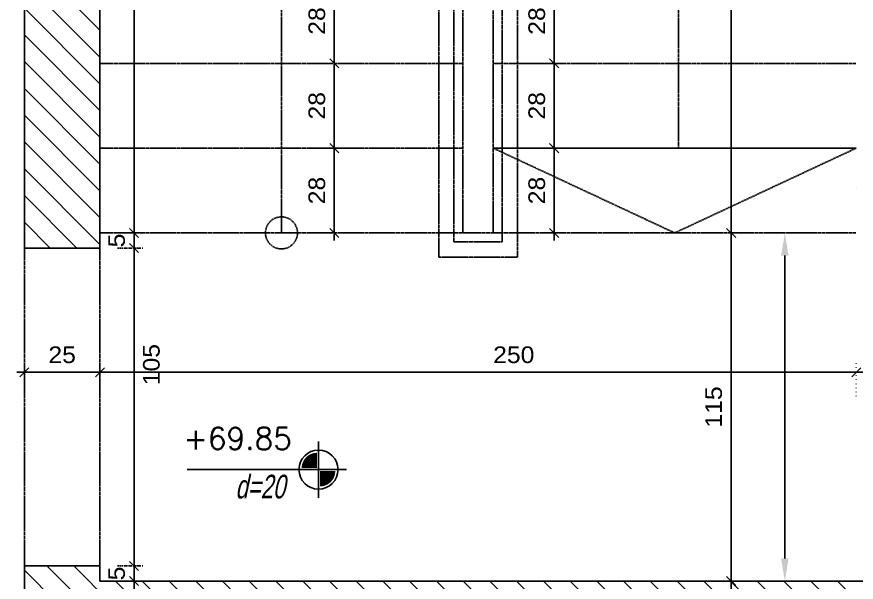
# Model space of a CAD drawing. Header units: centimetres. Extents: x 20560 to 58392, y -11023 to 7736.
# Drawn here: x 57217.5 to 57495, y -7695.6 to -7508.9 of the extents above; entities that cross this region are included whole.
import ezdxf
from ezdxf.enums import TextEntityAlignment as Align

# ---------------------------------------------------------------- set-up
doc = ezdxf.new("R2010")
doc.units = ezdxf.units.CM
doc.header["$LTSCALE"] = 0.5
doc.header["$MEASUREMENT"] = 0
for name, pattern in [('DASHED2', [0.375, 0.25, -0.125]), ('DOT', [0.25, 0, -0.25]), ('Hidden', [0.714375, 0.47625, -0.238125])]:
    doc.linetypes.add(name, pattern=pattern)
doc.layers.get('DEFPOINTS').update_dxf_attribs({"color": 1})
for name, color, linetype, transparency in [('BEAM', 3, 'Continuous', 0.5), ('ENG_beton nifsak', 4, 'Continuous', 0.5), ('ENG_beton ole', 3, 'DASHED2', 0.5)]:
    doc.layers.add(name, color=color, linetype=linetype, transparency=transparency)
for name, color, linetype in [('D7', 2, 'Continuous'), ('DIM', 2, 'Continuous'), ('HATCH', 9, 'Continuous'), ('V', 1, 'Continuous'), ('WALL-10', 2, 'Continuous')]:
    doc.layers.add(name, color=color, linetype=linetype)
doc.styles.add('AA', font='HEBTXT', dxfattribs={"width": 0.7, "oblique": 12})
doc.styles.add('DIM', font='DIMHEB', dxfattribs={"width": 0.7})
doc.styles.add('hebtxt', font='hebtxt-weld.shx', dxfattribs={"width": 1.11})
doc.styles.add('ROMANS', font='romans')
doc.dimstyles.new('25', dxfattribs={"dimtxt": 5.5, "dimasz": 3, "dimexe": 3, "dimexo": 6, "dimgap": 3, "dimtad": 1, "dimdec": 0, "dimrnd": 0.5, "dimtxsty": 'hebtxt', "dimblk1": 'OBLIQUE', "dimblk2": 'OBLIQUE', "dimsah": 1, "dimcen": 1, "dimdle": 2.5, "dimclre": 9, "dimclrt": 3, "dimazin": 3, "dimtfac": 1, "dimtdec": 0, "dimtix": 1, "dimtmove": 2, "dimatfit": 3, "dimldrblk": 'OBLIQUE'})
doc.dimstyles.new('st-50', dxfattribs={"dimtxt": 0.01, "dimasz": 7.5, "dimexe": 5, "dimexo": 5, "dimgap": 0, "dimtad": 1, "dimdec": 1, "dimrnd": 1, "dimtxsty": 'DIM', "dimcen": 0.1, "dimdle": 10, "dimazin": 3, "dimtfac": 1, "dimtdec": 1, "dimtix": 1, "dimtmove": 2, "dimatfit": 0})

# ---------------------------------------------------------------- blocks, each defined once
blk = doc.blocks.new('_OBLIQUE')
at = {"color": 0, "linetype": 'ByBlock'}
blk.add_line((-0.5, -0.5), (0.5, 0.5), dxfattribs=at)
blk = doc.blocks.new('*D4757')
at = {"layer": 'DEFPOINTS', "color": 0, "ltscale": 10, "transparency": 16777216}
for p in [(57448.15, -7580.24, 0), (57446.37, -7695.25, 0), (57453.67, -7695.25)]:
    blk.add_point(p, dxfattribs=at)
at = {"layer": 'DIM', "color": 0, "lineweight": -2, "ltscale": 10, "transparency": 16777216}
blk.add_line((57453.67, -7577.74), (57453.67, -7697.75), dxfattribs=at)
at = {"layer": 'DIM', "color": 9, "linetype": 'DOT', "lineweight": -2, "ltscale": 10, "transparency": 16777216}
for p, q in [((57454.15, -7580.24), (57456.67, -7580.24)), ((57452.37, -7695.25), (57456.67, -7695.25))]:
    blk.add_line(p, q, dxfattribs=at)
at = {"layer": 'DIM', "color": 0, "lineweight": -2, "ltscale": 10, "transparency": 16777216, "xscale": 3, "yscale": 3, "zscale": 3}
for p, rotation in [((57453.67, -7580.24), 90), ((57453.67, -7695.25), 270)]:
    blk.add_blockref('_OBLIQUE', p, dxfattribs=dict(at, rotation=rotation))
at = {"layer": 'DIM', "color": 3, "ltscale": 10, "transparency": 16777216, "insert": (57447.92, -7637.74), "char_height": 5.5, "attachment_point": 5, "rotation": 90, "style": 'hebtxt'}
blk.add_mtext('\\A1;115', dxfattribs=at)
blk = doc.blocks.new('*D4759')
at = {"layer": 'DEFPOINTS', "color": 0, "ltscale": 10, "transparency": 16777216}
for p in [(57471.15, -7695.25), (57453.67, -7720.25), (57457.91, -7720.25)]:
    blk.add_point(p, dxfattribs=at)
at = {"layer": 'DIM', "color": 0, "lineweight": -2, "ltscale": 10, "transparency": 16777216}
blk.add_line((57453.67, -7692.75), (57453.67, -7722.75), dxfattribs=at)
at = {"layer": 'DIM', "color": 9, "linetype": 'DOT', "lineweight": -2, "ltscale": 10, "transparency": 16777216}
for p, q in [((57465.15, -7695.25), (57450.67, -7695.25)), ((57451.91, -7720.25), (57450.67, -7720.25))]:
    blk.add_line(p, q, dxfattribs=at)
at = {"layer": 'DIM', "color": 0, "lineweight": -2, "ltscale": 10, "transparency": 16777216, "xscale": 3, "yscale": 3, "zscale": 3}
for p, rotation in [((57453.67, -7695.25), 90), ((57453.67, -7720.25), 270)]:
    blk.add_blockref('_OBLIQUE', p, dxfattribs=dict(at, rotation=rotation))
at = {"layer": 'DIM', "color": 3, "ltscale": 10, "transparency": 16777216, "insert": (57447.92, -7707.75), "char_height": 5.5, "attachment_point": 5, "rotation": 90, "style": 'hebtxt'}
blk.add_mtext('\\A1;25', dxfattribs=at)
blk = doc.blocks.new('*D4760')
at = {"layer": 'DEFPOINTS', "color": 0, "ltscale": 10, "transparency": 16777216}
for p in [(57245.02, -7585.24), (57245.02, -7690.24), (57256.29, -7690.24)]:
    blk.add_point(p, dxfattribs=at)
at = {"layer": 'DIM', "color": 0, "lineweight": -2, "ltscale": 10, "transparency": 16777216}
blk.add_line((57256.29, -7582.74), (57256.29, -7692.74), dxfattribs=at)
at = {"layer": 'DIM', "color": 9, "linetype": 'DOT', "lineweight": -2, "ltscale": 10, "transparency": 16777216}
for p, q in [((57251.02, -7585.24), (57259.29, -7585.24)), ((57251.02, -7690.24), (57259.29, -7690.24))]:
    blk.add_line(p, q, dxfattribs=at)
at = {"layer": 'DIM', "color": 0, "lineweight": -2, "ltscale": 10, "transparency": 16777216, "xscale": 3, "yscale": 3, "zscale": 3}
for p, rotation in [((57256.29, -7585.24), 90), ((57256.29, -7690.24), 270)]:
    blk.add_blockref('_OBLIQUE', p, dxfattribs=dict(at, rotation=rotation))
at = {"layer": 'DIM', "color": 3, "ltscale": 10, "transparency": 16777216, "insert": (57262.04, -7623.75), "char_height": 5.5, "attachment_point": 5, "rotation": 90, "style": 'hebtxt'}
blk.add_mtext('\\A1;105', dxfattribs=at)
blk = doc.blocks.new('*D4763')
at = {"layer": 'DEFPOINTS', "color": 0, "ltscale": 10, "transparency": 16777216}
for p in [(57245.02, -7621.33, 0), (57245.02, -7626.27), (57495.02, -7640.21, 0)]:
    blk.add_point(p, dxfattribs=at)
at = {"layer": 'DIM', "color": 9, "linetype": 'DOT', "lineweight": -2, "ltscale": 10, "transparency": 16777216}
for p, q in [((57495.02, -7634.21), (57495.02, -7623.27)), ((57245.02, -7627.33), (57245.02, -7629.27))]:
    blk.add_line(p, q, dxfattribs=at)
at = {"layer": 'DIM', "color": 0, "lineweight": -2, "ltscale": 10, "transparency": 16777216}
blk.add_line((57497.52, -7626.27), (57242.52, -7626.27), dxfattribs=at)
at = {"layer": 'DIM', "color": 0, "lineweight": -2, "ltscale": 10, "transparency": 16777216, "xscale": 3, "yscale": 3, "zscale": 3, "rotation": 180}
blk.add_blockref('_OBLIQUE', (57245.02, -7626.27), dxfattribs=at)
at = {"layer": 'DIM', "color": 0, "lineweight": -2, "ltscale": 10, "transparency": 16777216, "xscale": 3, "yscale": 3, "zscale": 3}
blk.add_blockref('_OBLIQUE', (57495.02, -7626.27), dxfattribs=at)
at = {"layer": 'DIM', "color": 3, "ltscale": 10, "transparency": 16777216, "insert": (57381.82, -7620.52), "char_height": 5.5, "attachment_point": 5, "style": 'hebtxt'}
blk.add_mtext('\\A1;250', dxfattribs=at)
blk = doc.blocks.new('*D4764')
at = {"layer": 'DEFPOINTS', "color": 0, "ltscale": 10, "transparency": 16777216}
for p in [(57220.02, -7621.33, 0), (57245.02, -7621.33, 0), (57220.02, -7626.27)]:
    blk.add_point(p, dxfattribs=at)
at = {"layer": 'DIM', "color": 0, "lineweight": -2, "ltscale": 10, "transparency": 16777216}
blk.add_line((57247.52, -7626.27), (57217.52, -7626.27), dxfattribs=at)
at = {"layer": 'DIM', "color": 9, "linetype": 'DOT', "lineweight": -2, "ltscale": 10, "transparency": 16777216}
for p, q in [((57220.02, -7627.33), (57220.02, -7629.27)), ((57245.02, -7627.33), (57245.02, -7629.27))]:
    blk.add_line(p, q, dxfattribs=at)
at = {"layer": 'DIM', "color": 0, "lineweight": -2, "ltscale": 10, "transparency": 16777216, "xscale": 3, "yscale": 3, "zscale": 3, "rotation": 180}
blk.add_blockref('_OBLIQUE', (57220.02, -7626.27), dxfattribs=at)
at = {"layer": 'DIM', "color": 0, "lineweight": -2, "ltscale": 10, "transparency": 16777216, "xscale": 3, "yscale": 3, "zscale": 3}
blk.add_blockref('_OBLIQUE', (57245.02, -7626.27), dxfattribs=at)
at = {"layer": 'DIM', "color": 3, "ltscale": 10, "transparency": 16777216, "insert": (57232.52, -7620.52), "char_height": 5.5, "attachment_point": 5, "style": 'hebtxt'}
blk.add_mtext('\\A1;25', dxfattribs=at)
blk = doc.blocks.new('*D4765')
at = {"layer": 'DEFPOINTS', "color": 0, "ltscale": 10, "transparency": 16777216}
for p in [(57383.02, -7524.24, 0), (57395.18, -7524.24), (57383.02, -7552.24)]:
    blk.add_point(p, dxfattribs=at)
at = {"layer": 'DIM', "color": 0, "lineweight": -2, "ltscale": 10, "transparency": 16777216}
blk.add_line((57395.18, -7554.74), (57395.18, -7521.74), dxfattribs=at)
at = {"layer": 'DIM', "color": 9, "linetype": 'DOT', "lineweight": -2, "ltscale": 10, "transparency": 16777216}
for p, q in [((57389.02, -7524.24), (57398.18, -7524.24)), ((57389.02, -7552.24), (57398.18, -7552.24))]:
    blk.add_line(p, q, dxfattribs=at)
at = {"layer": 'DIM', "color": 0, "lineweight": -2, "ltscale": 10, "transparency": 16777216, "xscale": 3, "yscale": 3, "zscale": 3}
for p, rotation in [((57395.18, -7524.24), 90), ((57395.18, -7552.24), 270)]:
    blk.add_blockref('_OBLIQUE', p, dxfattribs=dict(at, rotation=rotation))
at = {"layer": 'DIM', "color": 3, "ltscale": 10, "transparency": 16777216, "insert": (57389.43, -7538.24), "char_height": 5.5, "attachment_point": 5, "rotation": 90, "style": 'hebtxt'}
blk.add_mtext('\\A1;28', dxfattribs=at)
blk = doc.blocks.new('*D4766')
at = {"layer": 'DEFPOINTS', "color": 0, "ltscale": 10, "transparency": 16777216}
for p in [(57383.02, -7496.24), (57395.18, -7496.24), (57383.02, -7524.24)]:
    blk.add_point(p, dxfattribs=at)
at = {"layer": 'DIM', "color": 0, "lineweight": -2, "ltscale": 10, "transparency": 16777216}
blk.add_line((57395.18, -7526.74), (57395.18, -7493.74), dxfattribs=at)
at = {"layer": 'DIM', "color": 9, "linetype": 'DOT', "lineweight": -2, "ltscale": 10, "transparency": 16777216}
for p, q in [((57389.02, -7496.24), (57398.18, -7496.24)), ((57389.02, -7524.24), (57398.18, -7524.24))]:
    blk.add_line(p, q, dxfattribs=at)
at = {"layer": 'DIM', "color": 0, "lineweight": -2, "ltscale": 10, "transparency": 16777216, "xscale": 3, "yscale": 3, "zscale": 3}
for p, rotation in [((57395.18, -7496.24), 90), ((57395.18, -7524.24), 270)]:
    blk.add_blockref('_OBLIQUE', p, dxfattribs=dict(at, rotation=rotation))
at = {"layer": 'DIM', "color": 3, "ltscale": 10, "transparency": 16777216, "insert": (57389.43, -7510.24), "char_height": 5.5, "attachment_point": 5, "rotation": 90, "style": 'hebtxt'}
blk.add_mtext('\\A1;28', dxfattribs=at)
blk = doc.blocks.new('*D4773')
at = {"layer": 'DEFPOINTS', "color": 0, "ltscale": 10, "transparency": 16777216}
for p in [(57310.32, -7524.24, 0), (57322.48, -7524.24), (57310.32, -7552.24)]:
    blk.add_point(p, dxfattribs=at)
at = {"layer": 'DIM', "color": 0, "lineweight": -2, "ltscale": 10, "transparency": 16777216}
blk.add_line((57322.48, -7554.74), (57322.48, -7521.74), dxfattribs=at)
at = {"layer": 'DIM', "color": 9, "linetype": 'DOT', "lineweight": -2, "ltscale": 10, "transparency": 16777216}
for p, q in [((57316.32, -7524.24), (57325.48, -7524.24)), ((57316.32, -7552.24), (57325.48, -7552.24))]:
    blk.add_line(p, q, dxfattribs=at)
at = {"layer": 'DIM', "color": 0, "lineweight": -2, "ltscale": 10, "transparency": 16777216, "xscale": 3, "yscale": 3, "zscale": 3}
for p, rotation in [((57322.48, -7524.24), 90), ((57322.48, -7552.24), 270)]:
    blk.add_blockref('_OBLIQUE', p, dxfattribs=dict(at, rotation=rotation))
at = {"layer": 'DIM', "color": 3, "ltscale": 10, "transparency": 16777216, "insert": (57316.73, -7538.24), "char_height": 5.5, "attachment_point": 5, "rotation": 90, "style": 'hebtxt'}
blk.add_mtext('\\A1;28', dxfattribs=at)
blk = doc.blocks.new('*D4774')
at = {"layer": 'DEFPOINTS', "color": 0, "ltscale": 10, "transparency": 16777216}
for p in [(57310.32, -7496.24), (57322.48, -7496.24), (57310.32, -7524.24)]:
    blk.add_point(p, dxfattribs=at)
at = {"layer": 'DIM', "color": 0, "lineweight": -2, "ltscale": 10, "transparency": 16777216}
blk.add_line((57322.48, -7526.74), (57322.48, -7493.74), dxfattribs=at)
at = {"layer": 'DIM', "color": 9, "linetype": 'DOT', "lineweight": -2, "ltscale": 10, "transparency": 16777216}
for p, q in [((57316.32, -7496.24), (57325.48, -7496.24)), ((57316.32, -7524.24), (57325.48, -7524.24))]:
    blk.add_line(p, q, dxfattribs=at)
at = {"layer": 'DIM', "color": 0, "lineweight": -2, "ltscale": 10, "transparency": 16777216, "xscale": 3, "yscale": 3, "zscale": 3}
for p, rotation in [((57322.48, -7496.24), 90), ((57322.48, -7524.24), 270)]:
    blk.add_blockref('_OBLIQUE', p, dxfattribs=dict(at, rotation=rotation))
at = {"layer": 'DIM', "color": 3, "ltscale": 10, "transparency": 16777216, "insert": (57316.73, -7510.24), "char_height": 5.5, "attachment_point": 5, "rotation": 90, "style": 'hebtxt'}
blk.add_mtext('\\A1;28', dxfattribs=at)
blk = doc.blocks.new('*D4786')
at = {"layer": 'DEFPOINTS', "color": 0, "ltscale": 10, "transparency": 16777216}
for p in [(57245.02, -7695.24, 0), (57249.39, -7720.24, 0), (57256.29, -7720.24)]:
    blk.add_point(p, dxfattribs=at)
at = {"layer": 'DIM', "color": 0, "lineweight": -2, "ltscale": 10, "transparency": 16777216}
blk.add_line((57256.29, -7692.74), (57256.29, -7722.74), dxfattribs=at)
at = {"layer": 'DIM', "color": 9, "linetype": 'DOT', "lineweight": -2, "ltscale": 10, "transparency": 16777216}
for p, q in [((57251.02, -7695.24), (57259.29, -7695.24)), ((57255.39, -7720.24), (57259.29, -7720.24))]:
    blk.add_line(p, q, dxfattribs=at)
at = {"layer": 'DIM', "color": 0, "lineweight": -2, "ltscale": 10, "transparency": 16777216, "xscale": 3, "yscale": 3, "zscale": 3}
for p, rotation in [((57256.29, -7695.24), 90), ((57256.29, -7720.24), 270)]:
    blk.add_blockref('_OBLIQUE', p, dxfattribs=dict(at, rotation=rotation))
at = {"layer": 'DIM', "color": 3, "ltscale": 10, "transparency": 16777216, "insert": (57250.54, -7707.74), "char_height": 5.5, "attachment_point": 5, "rotation": 90, "style": 'hebtxt'}
blk.add_mtext('\\A1;25', dxfattribs=at)
blk = doc.blocks.new('*D4787')
at = {"layer": 'DEFPOINTS', "color": 0, "ltscale": 10, "transparency": 16777216}
for p in [(57545.02, -7626.27), (57545.02, -7634.21, 0), (57495.02, -7640.21, 0)]:
    blk.add_point(p, dxfattribs=at)
at = {"layer": 'DIM', "color": 9, "linetype": 'DOT', "lineweight": -2, "ltscale": 10, "transparency": 16777216}
for p, q in [((57495.02, -7634.21), (57495.02, -7623.27)), ((57545.02, -7628.21), (57545.02, -7623.27))]:
    blk.add_line(p, q, dxfattribs=at)
at = {"layer": 'DIM', "color": 0, "lineweight": -2, "ltscale": 10, "transparency": 16777216}
blk.add_line((57492.52, -7626.27), (57547.52, -7626.27), dxfattribs=at)
at = {"layer": 'DIM', "color": 0, "lineweight": -2, "ltscale": 10, "transparency": 16777216, "xscale": 3, "yscale": 3, "zscale": 3, "rotation": 180}
blk.add_blockref('_OBLIQUE', (57495.02, -7626.27), dxfattribs=at)
at = {"layer": 'DIM', "color": 0, "lineweight": -2, "ltscale": 10, "transparency": 16777216, "xscale": 3, "yscale": 3, "zscale": 3}
blk.add_blockref('_OBLIQUE', (57545.02, -7626.27), dxfattribs=at)
at = {"layer": 'DIM', "color": 3, "ltscale": 10, "transparency": 16777216, "insert": (57520.02, -7620.52), "char_height": 5.5, "attachment_point": 5, "style": 'hebtxt'}
blk.add_mtext('\\A1;50', dxfattribs=at)
blk = doc.blocks.new('PL')
at = {"linetype": 'ByBlock'}
for p, q in [((0, -0.2583), (0, 0.2583)), ((-0.2583, 0), (1.2044, 0))]:
    blk.add_line(p, q, dxfattribs=at)
at = {"color": 4, "const_width": 0.1404}
for points in [[(-0.014, 0.084, 0.414214), (-0.084, 0.014, 1)], [(0.014, -0.084, 0.414214), (0.084, -0.014, 1)]]:
    blk.add_lwpolyline(points, format="xyb", dxfattribs=at)
at = {"linetype": 'ByBlock'}
blk.add_circle((0, 0), 0.1793, dxfattribs=at)
at = {"style": 'ROMANS'}
blk.add_attdef('LEVEL', text='', height=0.2, dxfattribs=at).set_placement((0.6976, 0.1567), align=Align.MIDDLE)
blk = doc.blocks.new('*D4788')
at = {"layer": 'DEFPOINTS', "color": 0, "ltscale": 10, "transparency": 16777216}
for p in [(57272.52, -7328.25, 0), (57245.02, -7580.24, 0), (57256.29, -7580.24)]:
    blk.add_point(p, dxfattribs=at)
at = {"layer": 'DIM', "color": 0, "lineweight": -2, "ltscale": 10, "transparency": 16777216}
blk.add_line((57256.29, -7325.75), (57256.29, -7582.74), dxfattribs=at)
at = {"layer": 'DIM', "color": 9, "linetype": 'DOT', "lineweight": -2, "ltscale": 10, "transparency": 16777216}
for p, q in [((57266.52, -7328.25), (57253.29, -7328.25)), ((57251.02, -7580.24), (57259.29, -7580.24))]:
    blk.add_line(p, q, dxfattribs=at)
at = {"layer": 'DIM', "color": 0, "lineweight": -2, "ltscale": 10, "transparency": 16777216, "xscale": 3, "yscale": 3, "zscale": 3}
for p, rotation in [((57256.29, -7328.25), 90), ((57256.29, -7580.24), 270)]:
    blk.add_blockref('_OBLIQUE', p, dxfattribs=dict(at, rotation=rotation))
at = {"layer": 'DIM', "color": 3, "ltscale": 10, "transparency": 16777216, "insert": (57250.54, -7454.24), "char_height": 5.5, "attachment_point": 5, "rotation": 90, "style": 'hebtxt'}
blk.add_mtext('\\A1;9x28=252', dxfattribs=at)
blk = doc.blocks.new('*D4794')
at = {"layer": 'DEFPOINTS', "color": 0, "ltscale": 10, "transparency": 16777216}
for p in [(57453.67, -7328.24), (57495.02, -7328.24, 0), (57443.17, -7580.24, 0)]:
    blk.add_point(p, dxfattribs=at)
at = {"layer": 'DIM', "color": 0, "lineweight": -2, "ltscale": 10, "transparency": 16777216}
blk.add_line((57453.67, -7582.74), (57453.67, -7325.74), dxfattribs=at)
at = {"layer": 'DIM', "color": 9, "linetype": 'DOT', "lineweight": -2, "ltscale": 10, "transparency": 16777216}
for p, q in [((57489.02, -7328.24), (57450.67, -7328.24)), ((57449.17, -7580.24), (57456.67, -7580.24))]:
    blk.add_line(p, q, dxfattribs=at)
at = {"layer": 'DIM', "color": 0, "lineweight": -2, "ltscale": 10, "transparency": 16777216, "xscale": 3, "yscale": 3, "zscale": 3}
for p, rotation in [((57453.67, -7328.24), 90), ((57453.67, -7580.24), 270)]:
    blk.add_blockref('_OBLIQUE', p, dxfattribs=dict(at, rotation=rotation))
at = {"layer": 'DIM', "color": 3, "ltscale": 10, "transparency": 16777216, "insert": (57447.92, -7454.24), "char_height": 5.5, "attachment_point": 5, "rotation": 90, "style": 'hebtxt'}
blk.add_mtext('\\A1;9x28=252', dxfattribs=at)
blk = doc.blocks.new('*D4795')
at = {"layer": 'DEFPOINTS', "color": 0, "ltscale": 5, "transparency": 16777216}
for p in [(57310.32, -7552.24, 0), (57319.92, -7580.24, 0), (57322.48, -7580.24)]:
    blk.add_point(p, dxfattribs=at)
at = {"layer": 'DIM', "color": 0, "lineweight": -2, "ltscale": 5, "transparency": 16777216}
blk.add_line((57322.48, -7549.74), (57322.48, -7582.74), dxfattribs=at)
at = {"layer": 'DIM', "color": 9, "linetype": 'DOT', "lineweight": -2, "ltscale": 5, "transparency": 16777216}
for p, q in [((57316.32, -7552.24), (57325.48, -7552.24)), ((57325.92, -7580.24), (57325.48, -7580.24))]:
    blk.add_line(p, q, dxfattribs=at)
at = {"layer": 'DIM', "color": 0, "lineweight": -2, "ltscale": 5, "transparency": 16777216, "xscale": 3, "yscale": 3, "zscale": 3}
for p, rotation in [((57322.48, -7552.24), 90), ((57322.48, -7580.24), 270)]:
    blk.add_blockref('_OBLIQUE', p, dxfattribs=dict(at, rotation=rotation))
at = {"layer": 'DIM', "color": 3, "ltscale": 5, "transparency": 16777216, "insert": (57316.73, -7566.24), "char_height": 5.5, "attachment_point": 5, "rotation": 90, "style": 'hebtxt'}
blk.add_mtext('\\A1;28', dxfattribs=at)
blk = doc.blocks.new('*D4789')
at = {"layer": 'DEFPOINTS', "color": 0, "ltscale": 5, "transparency": 16777216}
for p in [(57383.02, -7552.24, 0), (57395.18, -7580.24, 0), (57395.18, -7580.24)]:
    blk.add_point(p, dxfattribs=at)
at = {"layer": 'DIM', "color": 0, "lineweight": -2, "ltscale": 5, "transparency": 16777216}
blk.add_line((57395.18, -7549.74), (57395.18, -7582.74), dxfattribs=at)
at = {"layer": 'DIM', "color": 9, "linetype": 'DOT', "lineweight": -2, "ltscale": 5, "transparency": 16777216}
for p, q in [((57389.02, -7552.24), (57398.18, -7552.24)), ((57389.18, -7580.24), (57392.18, -7580.24))]:
    blk.add_line(p, q, dxfattribs=at)
at = {"layer": 'DIM', "color": 0, "lineweight": -2, "ltscale": 5, "transparency": 16777216, "xscale": 3, "yscale": 3, "zscale": 3}
for p, rotation in [((57395.18, -7552.24), 90), ((57395.18, -7580.24), 270)]:
    blk.add_blockref('_OBLIQUE', p, dxfattribs=dict(at, rotation=rotation))
at = {"layer": 'DIM', "color": 3, "ltscale": 5, "transparency": 16777216, "insert": (57389.43, -7566.24), "char_height": 5.5, "attachment_point": 5, "rotation": 90, "style": 'hebtxt'}
blk.add_mtext('\\A1;28', dxfattribs=at)
blk = doc.blocks.new('*D4791')
at = {"layer": 'DEFPOINTS', "color": 0, "ltscale": 10, "transparency": 16777216}
for p in [(57465.72, -7580.24), (57449.41, -7695.24), (57471.42, -7695.24)]:
    blk.add_point(p, dxfattribs=at)
at = {"layer": 'DIM', "color": 0, "linetype": 'DOT', "lineweight": -2, "ltscale": 10, "transparency": 16777216}
for p, q in [((57470.72, -7580.24), (57476.42, -7580.24)), ((57454.41, -7695.24), (57476.42, -7695.24))]:
    blk.add_line(p, q, dxfattribs=at)
at = {"layer": 'DIM', "color": 0, "lineweight": -2, "ltscale": 10, "transparency": 16777216}
blk.add_line((57471.42, -7587.74), (57471.42, -7687.74), dxfattribs=at)
at = {"layer": 'DIM', "color": 0, "ltscale": 10, "transparency": 16777216}
for points in [[(57470.17, -7587.74), (57472.67, -7587.74), (57471.42, -7580.24)], [(57470.17, -7687.74), (57472.67, -7687.74), (57471.42, -7695.24)]]:
    blk.add_solid(points, dxfattribs=at)
at = {"layer": 'DIM', "color": 0, "ltscale": 10, "transparency": 16777216, "insert": (57471.41, -7637.74), "char_height": 0.01, "attachment_point": 5, "rotation": 90, "style": 'DIM'}
blk.add_mtext('\\A1;115', dxfattribs=at)
blk = doc.blocks.new('*D4792')
at = {"layer": 'DEFPOINTS', "color": 0, "ltscale": 5, "transparency": 16777216}
for p in [(57245.02, -7690.24), (57256.29, -7695.24, 0), (57256.29, -7695.24)]:
    blk.add_point(p, dxfattribs=at)
at = {"layer": 'DIM', "color": 0, "lineweight": -2, "ltscale": 5, "transparency": 16777216}
for p, q in [((57256.29, -7690.24), (57256.29, -7687.24)), ((57256.29, -7690.24), (57256.29, -7695.24)), ((57256.29, -7695.24), (57256.29, -7698.24))]:
    blk.add_line(p, q, dxfattribs=at)
at = {"layer": 'DIM', "color": 9, "linetype": 'DOT', "lineweight": -2, "ltscale": 5, "transparency": 16777216}
for p, q in [((57251.02, -7690.24), (57259.29, -7690.24)), ((57262.29, -7695.24), (57259.29, -7695.24))]:
    blk.add_line(p, q, dxfattribs=at)
at = {"layer": 'DIM', "color": 0, "lineweight": -2, "ltscale": 5, "transparency": 16777216, "xscale": 3, "yscale": 3, "zscale": 3}
for p, rotation in [((57256.29, -7690.24), 270), ((57256.29, -7695.24), 90)]:
    blk.add_blockref('_OBLIQUE', p, dxfattribs=dict(at, rotation=rotation))
at = {"layer": 'DIM', "color": 3, "ltscale": 5, "transparency": 16777216, "insert": (57250.54, -7692.74), "char_height": 5.5, "attachment_point": 5, "rotation": 90, "style": 'hebtxt'}
blk.add_mtext('\\A1;5', dxfattribs=at)
blk = doc.blocks.new('*D4793')
at = {"layer": 'DEFPOINTS', "color": 0, "ltscale": 5, "transparency": 16777216}
for p in [(57245.02, -7580.24, 0), (57256.29, -7580.24), (57245.02, -7585.24)]:
    blk.add_point(p, dxfattribs=at)
at = {"layer": 'DIM', "color": 0, "lineweight": -2, "ltscale": 5, "transparency": 16777216}
for p, q in [((57256.29, -7580.24), (57256.29, -7577.24)), ((57256.29, -7585.24), (57256.29, -7580.24)), ((57256.29, -7585.24), (57256.29, -7588.24))]:
    blk.add_line(p, q, dxfattribs=at)
at = {"layer": 'DIM', "color": 9, "linetype": 'DOT', "lineweight": -2, "ltscale": 5, "transparency": 16777216}
for p, q in [((57251.02, -7580.24), (57259.29, -7580.24)), ((57251.02, -7585.24), (57259.29, -7585.24))]:
    blk.add_line(p, q, dxfattribs=at)
at = {"layer": 'DIM', "color": 0, "lineweight": -2, "ltscale": 5, "transparency": 16777216, "xscale": 3, "yscale": 3, "zscale": 3}
for p, rotation in [((57256.29, -7580.24), 270), ((57256.29, -7585.24), 90)]:
    blk.add_blockref('_OBLIQUE', p, dxfattribs=dict(at, rotation=rotation))
at = {"layer": 'DIM', "color": 3, "ltscale": 5, "transparency": 16777216, "insert": (57250.54, -7582.74), "char_height": 5.5, "attachment_point": 5, "rotation": 90, "style": 'hebtxt'}
blk.add_mtext('\\A1;5', dxfattribs=at)

msp = doc.modelspace()

# ---------------------------------------------------------------- hatches: boundary and pattern name
at = {"layer": 'HATCH', "linetype": 'Continuous', "transparency": 33554559}
h = msp.add_hatch(dxfattribs=at)
h.set_pattern_fill('ANSI31', color=256, scale=50, angle=450)
h.set_pattern_definition([(135, (119383.7003, -13313.2686), (-4.4194174, -4.4194174), [])])
h.paths.add_polyline_path([(57545.019, -7695.24), (57245.019, -7695.24), (57245.019, -7690.24), (57220.019, -7690.24), (57220.019, -7695.24), (57220.019, -7720.24), (57570.019, -7720.24), (57570.019, -7188.24), (57545.019, -7188.24), (57220.019, -7188.24), (57220.019, -7585.24), (57245.019, -7585.24), (57245.019, -7213.24), (57545.019, -7213.24)])

# ---------------------------------------------------------------- linework, layer by layer
at = {"layer": 'BEAM', "color": 3, "linetype": 'Hidden'}
for points in [[(57220.019, -7585.24), (57220.019, -7690.24)], [(57220.019, -7585.24), (57220.019, -7690.24)], [(57220.019, -7585.24), (57220.019, -7690.24)], [(57245.019, -7585.24), (57245.019, -7690.24)], [(57245.019, -7585.24), (57245.019, -7690.24)], [(57245.019, -7590.24), (57245.019, -7690.24)]]:
    msp.add_lwpolyline(points, dxfattribs=at)
at = {"layer": 'ENG_beton nifsak', "ltscale": 50}
msp.add_lwpolyline([(57545.019, -7188.24), (57220.019, -7188.24), (57220.019, -7585.24), (57245.019, -7585.24), (57245.019, -7213.24), (57545.019, -7213.24), (57545.019, -7695.24), (57245.019, -7695.24), (57245.019, -7690.24), (57220.019, -7690.24), (57220.019, -7695.24), (57220.019, -7720.24), (57570.019, -7720.24), (57570.019, -7188.24)], close=True, dxfattribs=at)
at = {"layer": 'ENG_beton ole', "ltscale": 50}
msp.add_lwpolyline([(57545.019, -7188.24), (57220.019, -7188.24), (57220.019, -7585.24), (57245.019, -7585.24), (57245.019, -7213.24), (57545.019, -7213.24), (57545.019, -7695.24), (57245.019, -7695.24), (57245.019, -7690.24), (57220.019, -7690.24), (57220.019, -7695.24), (57220.019, -7720.24), (57570.019, -7720.24), (57570.019, -7188.24)], close=True, dxfattribs=at)
at = {"layer": 'V', "linetype": 'Hidden'}
for p, q in [((57305.019, -7580.24), (57305.019, -7328.24)), ((57436.269, -7552.24), (57436.269, -7328.24)), ((57245.019, -7524.24), (57365.019, -7524.24)), ((57375.019, -7524.24), (57495.019, -7524.24)), ((57245.019, -7552.24), (57365.019, -7552.24)), ((57495.019, -7552.24), (57375.019, -7552.24)), ((57375.019, -7552.24), (57495.019, -7552.24)), ((57245.019, -7580.24, 0), (57365.019, -7580.24, 0)), ((57375.019, -7580.24, 0), (57495.019, -7580.24, 0))]:
    msp.add_line(p, q, dxfattribs=at)
for points in [[(57383.019, -7320.24), (57357.019, -7320.24), (57357.019, -7588.24), (57383.019, -7588.24)], [(57378.019, -7325.24), (57362.019, -7325.24), (57362.019, -7583.24), (57378.019, -7583.24)]]:
    msp.add_lwpolyline(points, close=True, dxfattribs=at)
for points in [[(57375.019, -7328.24), (57375.019, -7580.24), (57365.019, -7580.24), (57365.019, -7328.24)], [(57495.019, -7552.24), (57435.019, -7580.24), (57375.019, -7552.24)]]:
    msp.add_lwpolyline(points, dxfattribs=at)
msp.add_circle((57305.019, -7580.24, 0), 5.299, dxfattribs=at)
at = {"layer": 'WALL-10', "elevation": 0}
msp.add_lwpolyline([(57495.019, -7565.245), (57495.019, -7565.245), (57495.019, -7565.245)], dxfattribs=at)

# ---------------------------------------------------------------- block references
at = {"layer": 'D7'}
ref = msp.add_blockref('PL', (57317.254, -7658.423), dxfattribs=dict(at, xscale=36, yscale=36, zscale=36, rotation=180))
ref.add_attrib('LEVEL', '+69.85', dxfattribs={"layer": '0', "height": 7.2, "style": 'ROMANS'}).set_placement((57290.56, -7648.15), align=Align.MIDDLE)

# ---------------------------------------------------------------- texts
at = {"layer": 'D7', "style": 'AA', "oblique": 12, "width": 0.7}
msp.add_text('d=20', height=7.8, dxfattribs=at).set_placement((57289.776, -7667.934))

# ---------------------------------------------------------------- dimensions: what is measured, and where the dimension line sits
at = {"layer": 'DIM', "ltscale": 10}
for base, p1, p2, picture, middle in [((57256.294, -7580.24, 0.001), (57272.522, -7328.245, 0), (57245.019, -7580.24, 0), '*D4788', (57250.544, -7454.242, 0.001)), ((57453.674, -7328.24, 0.001), (57443.173, -7580.24, 0), (57495.019, -7328.24), '*D4794', (57447.924, -7454.24, 0.001))]:
    dim = msp.add_linear_dim(base=base, p1=p1, p2=p2, angle=270, text='9x28=<>', dimstyle='25', dxfattribs=at)
    dim.commit()
    dim.dimension.update_dxf_attribs({"geometry": picture, "text_midpoint": middle})
for base, p1, p2, angle, dimstyle, picture, middle in [((57322.481, -7496.24, 0.001), (57310.318, -7524.24, 0.001), (57310.318, -7496.24, 0.001), 90, '25', '*D4774', (57316.731, -7510.24, 0.001)), ((57395.182, -7496.24, 0.001), (57383.019, -7524.24, 0.001), (57383.019, -7496.24, 0.001), 90, '25', '*D4766', (57389.432, -7510.24, 0.001)), ((57322.481, -7524.24), (57310.318, -7552.24), (57310.318, -7524.24, 0.001), 90, '25', '*D4773', (57316.731, -7538.24)), ((57395.182, -7524.24), (57383.019, -7552.24), (57383.019, -7524.24, 0.001), 90, '25', '*D4765', (57389.432, -7538.24)), ((57453.674, -7695.245), (57448.149, -7580.24, 0), (57446.369, -7695.245, 0), 270, '25', '*D4757', (57447.924, -7637.742)), ((57471.419, -7695.24), (57465.724, -7580.24), (57449.408, -7695.24), 270, 'st-50', '*D4791', (57471.414, -7637.74)), ((57220.019, -7626.273, 0.001), (57245.019, -7621.335), (57220.019, -7621.335), 180, '25', '*D4764', (57232.519, -7620.523, 0.001)), ((57545.019, -7626.273, 0), (57495.021, -7640.212), (57545.019, -7634.212, 0.001), 180, '25', '*D4787', (57520.02, -7620.523, 0)), ((57256.294, -7720.24, 0), (57245.019, -7695.24), (57249.393, -7720.24), 270, '25', '*D4786', (57250.544, -7707.74, 0)), ((57453.674, -7720.245), (57471.153, -7695.245), (57457.914, -7720.245), 270, '25', '*D4759', (57447.924, -7707.745))]:
    dim = msp.add_linear_dim(base=base, p1=p1, p2=p2, angle=angle, dimstyle=dimstyle, dxfattribs=at)
    dim.commit()
    dim.dimension.update_dxf_attribs({"geometry": picture, "text_midpoint": middle})
at = {"layer": 'DIM', "ltscale": 5}
for base, p1, p2, angle, picture, middle in [((57322.481, -7580.24, 0), (57310.318, -7552.24), (57319.916, -7580.24, 0), 90, '*D4795', (57316.731, -7566.24, 0)), ((57395.182, -7580.24, 0), (57383.019, -7552.24), (57395.182, -7580.24, 0), 90, '*D4789', (57389.432, -7566.24, 0)), ((57256.294, -7580.24), (57245.019, -7585.24), (57245.019, -7580.24, 0), 270, '*D4793', (57250.544, -7582.74)), ((57256.294, -7695.24), (57245.019, -7690.24), (57256.294, -7695.24, 0), 270, '*D4792', (57250.544, -7692.74))]:
    dim = msp.add_linear_dim(base=base, p1=p1, p2=p2, angle=angle, dimstyle='25', dxfattribs=at)
    dim.commit()
    dim.dimension.update_dxf_attribs({"geometry": picture, "text_midpoint": middle})
at = {"layer": 'DIM', "ltscale": 10}
for base, p1, p2, angle, picture, middle in [((57256.294, -7690.24), (57245.019, -7585.24), (57245.019, -7690.24), 270, '*D4760', (57262.044, -7623.745)), ((57245.019, -7626.273, 0.001), (57495.021, -7640.212), (57245.019, -7621.335), 180, '*D4763', (57381.823, -7620.523, 0.001))]:
    dim = msp.add_linear_dim(base=base, p1=p1, p2=p2, angle=angle, dimstyle='25', dxfattribs=at)
    dim.commit()
    dim.dimension.update_dxf_attribs({"geometry": picture, "text_midpoint": middle, "dimtype": 160})

doc.saveas('drawing.dxf')
